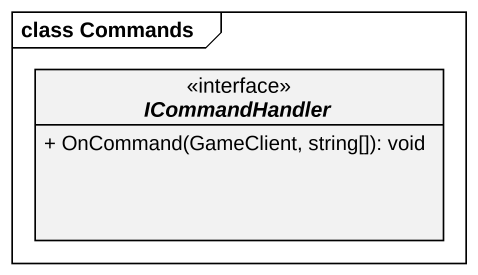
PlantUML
@startuml
mainframe class Commands
hide circle
hide empty members
skinparam classAttributeIconSize 0
interface ICommandHandler <<interface>> {
  + OnCommand(GameClient, string[]): void
}
@enduml
